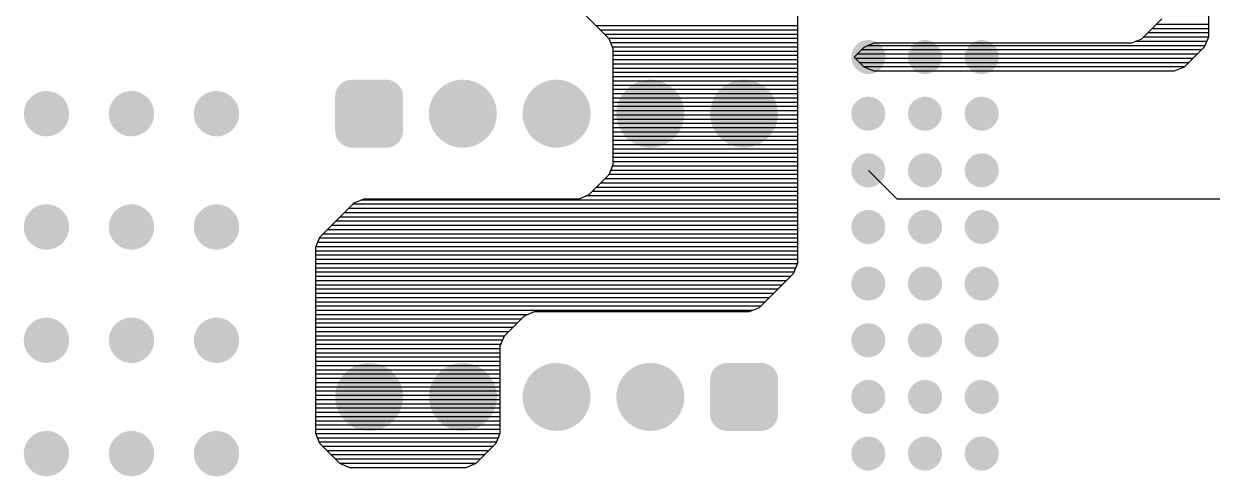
# Model space of a CAD drawing. Extents: x 295 to 953, y 10 to 290.
# Drawn here: x 751.1 to 804.3, y 160.8 to 181 of the extents above; entities that cross this region are included whole.
import ezdxf

# ---------------------------------------------------------------- set-up
doc = ezdxf.new("R2010")
doc.units = 0
doc.header["$LTSCALE"] = 5
doc.header["$MEASUREMENT"] = 0
doc.layers.get('0').update_dxf_attribs({"linetype": 'CONTINUOUS', "lineweight": 25})
doc.layers.add('DV-ABPB-A4_BOT', color=7, linetype='CONTINUOUS')

msp = doc.modelspace()

# ---------------------------------------------------------------- linework, layer by layer
at = {"color": 7}
for points, const_width in [([(789.297, 179.553, -1), (788.535, 179.553, -1)], 0.762), ([(791.837, 179.553, -1), (791.075, 179.553, -1)], 0.762), ([(794.377, 179.553, -1), (793.615, 179.553, -1)], 0.762), ([(771.509, 177.013, -1), (769.985, 177.013, -1)], 1.524), ([(775.708, 177.013, -1), (774.184, 177.013, -1)], 1.524), ([(779.909, 177.013, -1), (778.385, 177.013, -1)], 1.524), ([(784.11, 177.013, -1), (782.586, 177.013, -1)], 1.524), ([(752.594, 177.013, -1), (751.578, 177.013, -1)], 1.016), ([(756.404, 177.013, -1), (755.388, 177.013, -1)], 1.016), ([(760.214, 177.013, -1), (759.198, 177.013, -1)], 1.016), ([(789.297, 177.013, -1), (788.535, 177.013, -1)], 0.762), ([(791.837, 177.013, -1), (791.075, 177.013, -1)], 0.762), ([(794.377, 177.013, -1), (793.615, 177.013, -1)], 0.762), ([(789.297, 174.473, -1), (788.535, 174.473, -1)], 0.762), ([(791.837, 174.473, -1), (791.075, 174.473, -1)], 0.762), ([(794.377, 174.473, -1), (793.615, 174.473, -1)], 0.762), ([(752.594, 171.933, -1), (751.578, 171.933, -1)], 1.016), ([(756.404, 171.933, -1), (755.388, 171.933, -1)], 1.016), ([(760.214, 171.933, -1), (759.198, 171.933, -1)], 1.016), ([(789.297, 171.933, -1), (788.535, 171.933, -1)], 0.762), ([(791.837, 171.933, -1), (791.075, 171.933, -1)], 0.762), ([(794.377, 171.933, -1), (793.615, 171.933, -1)], 0.762), ([(789.297, 169.393, -1), (788.535, 169.393, -1)], 0.762), ([(791.837, 169.393, -1), (791.075, 169.393, -1)], 0.762), ([(794.377, 169.393, -1), (793.615, 169.393, -1)], 0.762), ([(752.594, 166.853, -1), (751.578, 166.853, -1)], 1.016), ([(756.404, 166.853, -1), (755.388, 166.853, -1)], 1.016), ([(760.214, 166.853, -1), (759.198, 166.853, -1)], 1.016), ([(789.297, 166.853, -1), (788.535, 166.853, -1)], 0.762), ([(791.837, 166.853, -1), (791.075, 166.853, -1)], 0.762), ([(794.377, 166.853, -1), (793.615, 166.853, -1)], 0.762), ([(767.308, 164.313, -1), (765.784, 164.313, -1)], 1.524), ([(771.509, 164.313, -1), (769.985, 164.313, -1)], 1.524), ([(775.708, 164.313, -1), (774.184, 164.313, -1)], 1.524), ([(779.909, 164.313, -1), (778.385, 164.313, -1)], 1.524), ([(789.297, 164.313, -1), (788.535, 164.313, -1)], 0.762), ([(791.837, 164.313, -1), (791.075, 164.313, -1)], 0.762), ([(794.377, 164.313, -1), (793.615, 164.313, -1)], 0.762), ([(752.594, 161.773, -1), (751.578, 161.773, -1)], 1.016), ([(756.404, 161.773, -1), (755.388, 161.773, -1)], 1.016), ([(760.214, 161.773, -1), (759.198, 161.773, -1)], 1.016), ([(789.297, 161.773, -1), (788.535, 161.773, -1)], 0.762), ([(791.837, 161.773, -1), (791.075, 161.773, -1)], 0.762), ([(794.377, 161.773, -1), (793.615, 161.773, -1)], 0.762)]:
    msp.add_lwpolyline(points, format="xyb", close=True, dxfattribs=dict(at, const_width=const_width))
for points in [[(767.728, 178.408), (767.666, 178.448), (765.359, 178.408), (765.43, 178.448)], [(767.666, 178.448), (767.618, 178.469), (765.43, 178.448), (765.468, 178.469)], [(767.618, 178.469), (767.552, 178.497), (765.468, 178.469), (765.546, 178.497)], [(767.552, 178.497), (767.497, 178.511), (765.546, 178.497), (765.585, 178.511)], [(767.497, 178.511), (767.432, 178.527), (765.585, 178.511), (765.673, 178.527)], [(767.432, 178.527), (767.355, 178.533), (765.673, 178.527), (765.707, 178.533)], [(767.355, 178.533), (767.308, 178.537), (765.707, 178.533), (765.784, 178.537)], [(768.066, 177.852), (768.057, 177.899), (765.028, 177.852), (765.032, 177.899)], [(768.057, 177.899), (768.043, 177.974), (765.032, 177.899), (765.051, 177.974)], [(768.043, 177.974), (768.027, 178.02), (765.051, 177.974), (765.062, 178.02)], [(768.027, 178.02), (768.001, 178.091), (765.062, 178.02), (765.093, 178.091)], [(768.001, 178.091), (767.977, 178.134), (765.093, 178.091), (765.112, 178.134)], [(767.977, 178.134), (767.941, 178.2), (765.112, 178.134), (765.154, 178.2)], [(767.941, 178.2), (767.91, 178.238), (765.154, 178.2), (765.179, 178.238)], [(767.91, 178.238), (767.863, 178.297), (765.179, 178.238), (765.232, 178.297)], [(767.863, 178.297), (767.826, 178.331), (765.232, 178.297), (765.262, 178.331)], [(767.826, 178.331), (767.771, 178.38), (765.262, 178.331), (765.325, 178.38)], [(767.771, 178.38), (767.728, 178.408), (765.325, 178.38), (765.359, 178.408)], [(768.07, 177.775), (768.066, 177.852), (765.022, 177.775), (765.028, 177.852)], [(768.07, 176.251), (768.07, 177.775), (765.022, 176.251), (765.022, 177.775)], [(768.064, 176.175), (768.07, 176.251), (765.026, 176.175), (765.022, 176.251)], [(768.06, 176.127), (768.064, 176.175), (765.034, 176.127), (765.026, 176.175)], [(768.041, 176.052), (768.06, 176.127), (765.048, 176.052), (765.034, 176.127)], [(768.03, 176.007), (768.041, 176.052), (765.065, 176.007), (765.048, 176.052)], [(767.999, 175.935), (768.03, 176.007), (765.09, 175.935), (765.065, 176.007)], [(767.98, 175.893), (767.999, 175.935), (765.114, 175.893), (765.09, 175.935)], [(767.938, 175.827), (767.98, 175.893), (765.151, 175.827), (765.114, 175.893)], [(767.913, 175.788), (767.938, 175.827), (765.182, 175.788), (765.151, 175.827)], [(767.86, 175.73), (767.913, 175.788), (765.228, 175.73), (765.182, 175.788)], [(767.83, 175.696), (767.86, 175.73), (765.266, 175.696), (765.228, 175.73)], [(767.767, 175.646), (767.83, 175.696), (765.321, 175.646), (765.266, 175.696)], [(767.732, 175.618), (767.767, 175.646), (765.364, 175.618), (765.321, 175.646)], [(767.662, 175.579), (767.732, 175.618), (765.425, 175.579), (765.364, 175.618)], [(767.624, 175.558), (767.662, 175.579), (765.474, 175.558), (765.425, 175.579)], [(767.545, 175.53), (767.624, 175.558), (765.539, 175.53), (765.474, 175.558)], [(767.507, 175.516), (767.545, 175.53), (765.595, 175.516), (765.539, 175.53)], [(767.419, 175.499), (767.507, 175.516), (765.66, 175.499), (765.595, 175.516)], [(767.384, 175.493), (767.419, 175.499), (765.737, 175.493), (765.66, 175.499)], [(767.308, 175.489), (767.384, 175.493), (765.784, 175.489), (765.737, 175.493)], [(784.665, 165.597), (784.628, 165.631), (782.034, 165.597), (782.064, 165.631)], [(784.628, 165.631), (784.573, 165.68), (782.064, 165.631), (782.127, 165.68)], [(784.573, 165.68), (784.53, 165.708), (782.127, 165.68), (782.162, 165.708)], [(784.53, 165.708), (784.469, 165.748), (782.162, 165.708), (782.232, 165.748)], [(784.469, 165.748), (784.42, 165.769), (782.232, 165.748), (782.27, 165.769)], [(784.42, 165.769), (784.354, 165.797), (782.27, 165.769), (782.349, 165.797)], [(784.354, 165.797), (784.299, 165.811), (782.349, 165.797), (782.387, 165.811)], [(784.299, 165.811), (784.234, 165.827), (782.387, 165.811), (782.475, 165.827)], [(784.234, 165.827), (784.157, 165.833), (782.475, 165.827), (782.509, 165.833)], [(784.157, 165.833), (784.11, 165.837), (782.509, 165.833), (782.586, 165.837)], [(784.872, 165.075), (784.868, 165.152), (781.824, 165.075), (781.83, 165.152)], [(784.868, 165.152), (784.859, 165.199), (781.83, 165.152), (781.834, 165.199)], [(784.859, 165.199), (784.846, 165.274), (781.834, 165.199), (781.853, 165.274)], [(784.846, 165.274), (784.829, 165.32), (781.853, 165.274), (781.864, 165.32)], [(784.829, 165.32), (784.803, 165.391), (781.864, 165.32), (781.895, 165.391)], [(784.803, 165.391), (784.78, 165.434), (781.895, 165.391), (781.914, 165.434)], [(784.78, 165.434), (784.743, 165.5), (781.914, 165.434), (781.956, 165.5)], [(784.743, 165.5), (784.712, 165.538), (781.956, 165.5), (781.981, 165.538)], [(784.712, 165.538), (784.665, 165.597), (781.981, 165.538), (782.034, 165.597)], [(784.872, 163.551), (784.872, 165.075), (781.824, 163.551), (781.824, 165.075)], [(784.866, 163.475), (784.872, 163.551), (781.828, 163.475), (781.824, 163.551)], [(784.862, 163.427), (784.866, 163.475), (781.837, 163.427), (781.828, 163.475)], [(784.843, 163.352), (784.862, 163.427), (781.85, 163.352), (781.837, 163.427)], [(784.832, 163.307), (784.843, 163.352), (781.867, 163.307), (781.85, 163.352)], [(784.801, 163.235), (784.832, 163.307), (781.892, 163.235), (781.867, 163.307)], [(784.782, 163.193), (784.801, 163.235), (781.916, 163.193), (781.892, 163.235)], [(784.74, 163.127), (784.782, 163.193), (781.953, 163.127), (781.916, 163.193)], [(784.715, 163.088), (784.74, 163.127), (781.984, 163.088), (781.953, 163.127)], [(784.662, 163.03), (784.715, 163.088), (782.031, 163.03), (781.984, 163.088)], [(784.632, 162.996), (784.662, 163.03), (782.068, 162.996), (782.031, 163.03)], [(784.569, 162.946), (784.632, 162.996), (782.123, 162.946), (782.068, 162.996)], [(784.534, 162.918), (784.569, 162.946), (782.166, 162.918), (782.123, 162.946)], [(784.464, 162.879), (784.534, 162.918), (782.227, 162.879), (782.166, 162.918)], [(784.426, 162.858), (784.464, 162.879), (782.276, 162.858), (782.227, 162.879)], [(784.347, 162.83), (784.426, 162.858), (782.341, 162.83), (782.276, 162.858)], [(784.309, 162.816), (784.347, 162.83), (782.397, 162.816), (782.341, 162.83)], [(784.221, 162.799), (784.309, 162.816), (782.462, 162.799), (782.397, 162.816)], [(784.187, 162.793), (784.221, 162.799), (782.539, 162.793), (782.462, 162.799)], [(784.11, 162.789), (784.187, 162.793), (782.586, 162.789), (782.539, 162.793)]]:
    msp.add_solid(points, dxfattribs=at)
at = {"layer": 'DV-ABPB-A4_BOT', "color": 7}
for p, q in [((804.156, 197.968), (804.156, 180.45)), ((785.743, 183.434), (785.741, 176.378)), ((777.3, 180.374), (775.769, 181.905)), ((801.169, 180.374), (802.065, 181.27)), ((785.743, 180.95), (776.724, 180.95)), ((785.743, 180.76), (776.914, 180.76)), ((785.743, 180.569), (777.105, 180.569)), ((804.156, 180.633), (801.425, 180.633)), ((804.156, 180.823), (801.616, 180.823)), ((804.156, 181.014), (801.806, 181.014)), ((785.743, 180.379), (777.295, 180.379)), ((777.486, 179.924), (777.3, 180.374)), ((785.743, 180.188), (777.379, 180.188)), ((788.73, 180), (789.18, 180.188)), ((803.996, 180.061), (788.872, 180.061)), ((789.18, 180.188), (800.719, 180.188)), ((800.719, 180.188), (801.169, 180.374)), ((804.074, 180.252), (800.871, 180.252)), ((804.153, 180.442), (801.235, 180.442)), ((804.156, 180.45), (803.97, 180)), ((785.743, 179.998), (777.458, 179.998)), ((777.486, 178.283), (777.486, 179.924)), ((785.743, 179.807), (777.486, 179.807)), ((785.743, 179.617), (777.486, 179.617)), ((788.281, 179.553), (788.73, 180)), ((788.73, 179.104), (788.281, 179.553)), ((803.457, 179.49), (788.347, 179.49)), ((803.648, 179.68), (788.41, 179.68)), ((803.838, 179.871), (788.601, 179.871)), ((803.97, 180), (803.074, 179.104)), ((785.743, 179.426), (777.486, 179.426)), ((785.743, 179.236), (777.486, 179.236)), ((785.743, 179.045), (777.486, 179.045)), ((803.267, 179.299), (788.537, 179.299)), ((803.076, 179.109), (788.728, 179.109)), ((789.18, 178.918), (788.73, 179.104)), ((803.074, 179.104), (802.624, 178.918)), ((785.743, 178.855), (777.486, 178.855)), ((785.743, 178.664), (777.486, 178.664)), ((785.743, 178.474), (777.486, 178.474)), ((802.624, 178.918), (789.18, 178.918)), ((802.624, 178.918), (789.18, 178.918)), ((785.743, 178.283), (777.486, 178.283)), ((777.486, 174.735), (777.486, 178.283)), ((785.743, 178.093), (777.486, 178.093)), ((785.743, 177.902), (777.486, 177.902)), ((785.743, 177.712), (777.486, 177.712)), ((785.743, 177.521), (777.486, 177.521)), ((785.743, 177.331), (777.486, 177.331)), ((785.743, 177.14), (777.486, 177.14)), ((785.743, 176.95), (777.486, 176.95)), ((785.743, 176.759), (777.486, 176.759)), ((785.743, 176.569), (777.486, 176.569)), ((785.741, 176.378), (777.486, 176.378)), ((785.741, 176.378), (785.741, 170.29)), ((785.741, 176.188), (777.486, 176.188)), ((785.741, 175.997), (777.486, 175.997)), ((785.741, 175.807), (777.486, 175.807)), ((785.741, 175.616), (777.486, 175.616)), ((785.741, 175.426), (777.486, 175.426)), ((785.741, 175.235), (777.486, 175.235)), ((777.3, 174.285), (777.486, 174.735)), ((785.741, 175.045), (777.486, 175.045)), ((785.741, 174.854), (777.486, 174.854)), ((776.404, 173.389), (777.3, 174.285)), ((785.741, 174.283), (777.295, 174.283)), ((785.741, 174.473), (777.379, 174.473)), ((785.741, 174.664), (777.458, 174.664)), ((788.916, 174.473), (790.186, 173.203)), ((785.741, 173.711), (776.724, 173.711)), ((785.741, 173.902), (776.914, 173.902)), ((785.741, 174.092), (777.105, 174.092)), ((765.87, 173.015), (766.32, 173.203)), ((785.741, 173.14), (766.167, 173.14)), ((766.32, 173.203), (775.954, 173.203)), ((775.954, 173.203), (776.404, 173.389)), ((785.741, 173.33), (776.261, 173.33)), ((785.741, 173.521), (776.533, 173.521)), ((790.186, 173.203), (805.426, 173.203)), ((764.339, 171.484), (765.87, 173.015)), ((785.741, 172.568), (765.423, 172.568)), ((785.741, 172.759), (765.614, 172.759)), ((785.741, 172.949), (765.804, 172.949)), ((785.741, 172.187), (765.042, 172.187)), ((785.741, 172.378), (765.233, 172.378)), ((785.741, 171.616), (764.471, 171.616)), ((785.741, 171.806), (764.661, 171.806)), ((785.741, 171.997), (764.852, 171.997)), ((764.153, 171.034), (764.339, 171.484)), ((764.153, 162.67), (764.153, 171.034)), ((785.741, 171.044), (764.156, 171.044)), ((785.741, 171.235), (764.234, 171.235)), ((785.741, 171.425), (764.313, 171.425)), ((785.741, 170.854), (764.153, 170.854)), ((785.741, 170.663), (764.153, 170.663)), ((785.741, 170.473), (764.153, 170.473)), ((785.738, 170.282), (764.153, 170.282)), ((785.659, 170.092), (764.153, 170.092)), ((785.581, 169.901), (764.153, 169.901)), ((785.741, 170.29), (785.555, 169.84)), ((785.423, 169.711), (764.153, 169.711)), ((785.233, 169.52), (764.153, 169.52)), ((785.555, 169.84), (784.024, 168.309)), ((785.042, 169.33), (764.153, 169.33)), ((784.852, 169.139), (764.153, 169.139)), ((784.661, 168.949), (764.153, 168.949)), ((784.471, 168.758), (764.153, 168.758)), ((784.28, 168.568), (764.153, 168.568)), ((784.09, 168.377), (764.153, 168.377)), ((784.024, 168.309), (783.574, 168.123)), ((783.726, 168.187), (764.153, 168.187)), ((773.632, 167.996), (764.153, 167.996)), ((773.361, 167.806), (764.153, 167.806)), ((773.49, 167.935), (772.594, 167.039)), ((773.94, 168.123), (773.49, 167.935)), ((783.574, 168.123), (773.94, 168.123)), ((773.17, 167.615), (764.153, 167.615)), ((772.98, 167.425), (764.153, 167.425)), ((772.789, 167.234), (764.153, 167.234)), ((772.599, 167.044), (764.153, 167.044)), ((772.515, 166.853), (764.153, 166.853)), ((772.594, 167.039), (772.408, 166.589)), ((772.436, 166.663), (764.153, 166.663)), ((772.408, 166.472), (764.153, 166.472)), ((772.408, 166.282), (764.153, 166.282)), ((772.408, 166.589), (772.408, 162.67)), ((772.408, 166.091), (764.153, 166.091)), ((772.408, 165.901), (764.153, 165.901)), ((772.408, 165.71), (764.153, 165.71)), ((772.408, 165.52), (764.153, 165.52)), ((772.408, 165.329), (764.153, 165.329)), ((772.408, 165.139), (764.153, 165.139)), ((772.408, 164.948), (764.153, 164.948)), ((772.408, 164.758), (764.153, 164.758)), ((772.408, 164.567), (764.153, 164.567)), ((772.408, 164.377), (764.153, 164.377)), ((772.408, 164.186), (764.153, 164.186)), ((772.408, 163.996), (764.153, 163.996)), ((772.408, 163.805), (764.153, 163.805)), ((772.408, 163.615), (764.153, 163.615)), ((772.408, 163.424), (764.153, 163.424)), ((772.408, 163.234), (764.153, 163.234)), ((772.408, 163.043), (764.153, 163.043)), ((772.408, 162.853), (764.153, 162.853)), ((764.339, 162.22), (764.153, 162.67)), ((772.403, 162.662), (764.156, 162.662)), ((772.324, 162.472), (764.234, 162.472)), ((772.408, 162.67), (772.22, 162.22)), ((772.246, 162.281), (764.313, 162.281)), ((765.235, 161.324), (764.339, 162.22)), ((772.091, 162.091), (764.471, 162.091)), ((772.22, 162.22), (771.324, 161.324)), ((771.9, 161.9), (764.661, 161.9)), ((771.71, 161.71), (764.852, 161.71)), ((771.519, 161.519), (765.042, 161.519)), ((771.329, 161.329), (765.233, 161.329)), ((765.685, 161.138), (765.235, 161.324)), ((770.874, 161.138), (765.685, 161.138)), ((770.874, 161.138), (765.685, 161.138)), ((771.324, 161.324), (770.874, 161.138))]:
    msp.add_line(p, q, dxfattribs=at)

doc.saveas('drawing.dxf')
